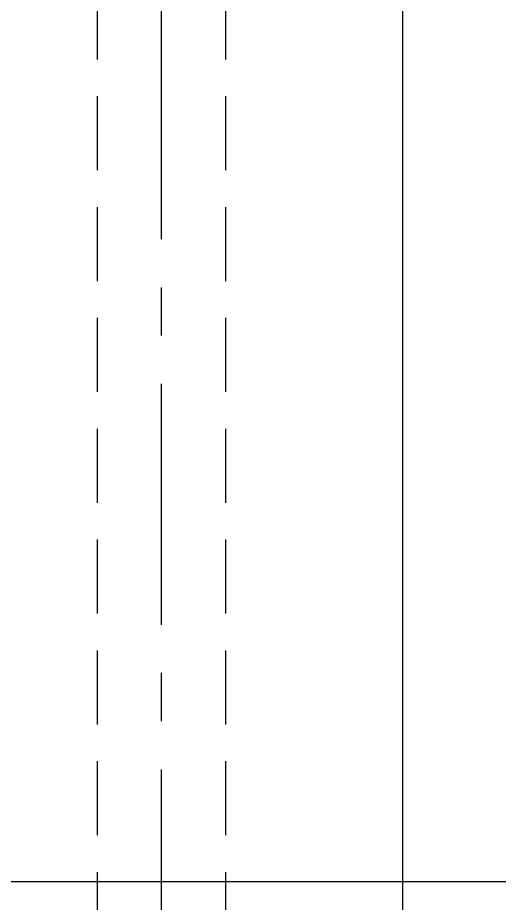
# Model space of a CAD drawing. Header units: millimetres. Extents: x 28656 to 29764, y -21384 to -20601.
# Drawn here: x 28915.7 to 28945.7, y -20816.6 to -20761.5 of the extents above; entities that cross this region are included whole.
import ezdxf

# ---------------------------------------------------------------- set-up
doc = ezdxf.new("R2010")
doc.units = ezdxf.units.MM
doc.header["$LTSCALE"] = 8
doc.linetypes.add('CENTER', pattern=[2, 1.25, -0.25, 0.25, -0.25])
doc.linetypes.add('HIDDEN', pattern=[0.375, 0.25, -0.125])
doc.layers.add('Cav-cor', color=30, linetype='Continuous')
doc.layers.add('WT', color=4, linetype='Continuous')

msp = doc.modelspace()

# ---------------------------------------------------------------- linework, layer by layer
at = {"linetype": 'Continuous'}
msp.add_line((28949.195, -20815.266), (28898.695, -20815.266), dxfattribs=at)
at = {"layer": 'Cav-cor', "color": 241}
msp.add_line((28939.695, -20703.266), (28939.695, -20943.266), dxfattribs=at)
at = {"layer": 'WT', "color": 125, "linetype": 'CENTER', "ltscale": 1.5}
msp.add_line((28924.695, -20823.266), (28924.695, -20703.266), dxfattribs=at)
at = {"layer": 'WT', "color": 125, "linetype": 'HIDDEN', "ltscale": 2.3}
for p, q in [((28920.695, -20819.266), (28920.695, -20711.266)), ((28928.695, -20819.266), (28928.695, -20722.266))]:
    msp.add_line(p, q, dxfattribs=at)

doc.saveas('drawing.dxf')
